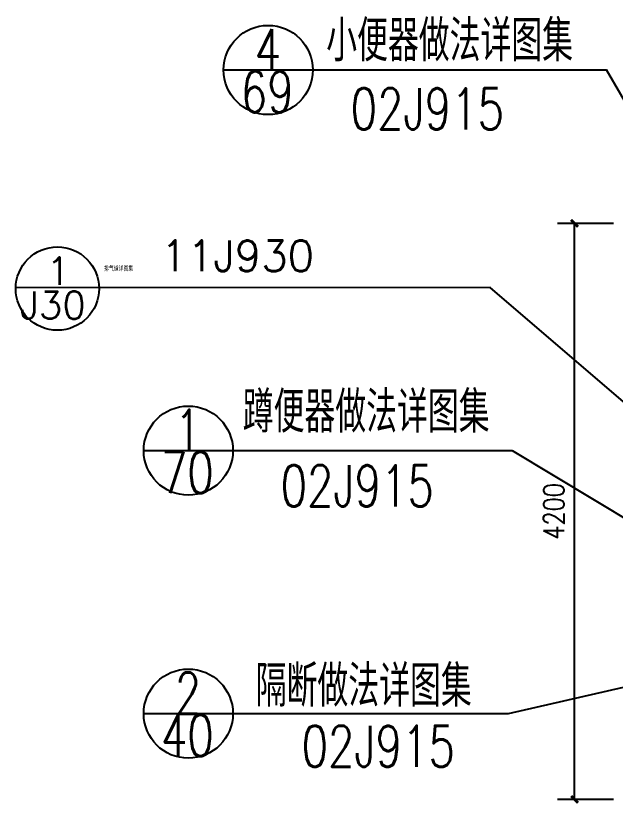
# Model space of a CAD drawing. Header units: millimetres. Extents: x 591771 to 1936534, y -622016 to 355666.
# Drawn here: x 721031 to 729774, y 125499 to 136995 of the extents above; entities that cross this region are included whole.
import ezdxf

# ---------------------------------------------------------------- set-up
doc = ezdxf.new("R2010")
doc.units = ezdxf.units.MM
doc.header["$LTSCALE"] = 80
for name, color, linetype in [('\\M+5BDA8-\\M+5B3DF\\M+5B4E7', 3, 'Continuous'), ('\\M+5BDA8-\\M+5D2FD\\M+5B3F6', 3, 'Continuous'), ('\\M+5C1A2\\M+5C3E6\\M+5CFDF\\M+5CCF51', 7, 'Continuous'), ('WINDOW_TEXT', 7, 'Continuous')]:
    doc.layers.add(name, color=color, linetype=linetype)
doc.styles.add('DIM_FONT', font='SIMPLEX.shx', dxfattribs={"width": 0.8})
doc.styles.add('HZTXT', font='txt', dxfattribs={"height": 60, "bigfont": 'HZTXT'})
doc.styles.get("Standard").update_dxf_attribs({"font": 'txt.shx', "height": 100, "bigfont": 'gbcbig.shx'})
doc.dimstyles.new('DIMN50', dxfattribs={"dimscale": 0.5, "dimtxt": 300, "dimasz": 100, "dimexe": 250, "dimexo": 300, "dimgap": 150, "dimtad": 1, "dimdec": 0, "dimzin": 0, "dimdsep": 46, "dimtxsty": 'DIM_FONT', "dimblk": 'ARCHTICK', "dimcen": 0.09, "dimclrt": 7, "dimazin": 2, "dimtfac": 1, "dimtdec": 0, "dimtix": 1, "dimtmove": 2, "dimatfit": 3, "dimldrblk": 'ARCHTICK', "dimfxl": 0, "dimtolj": 1, "dimtzin": 0, "dimarcsym": 0})

# ---------------------------------------------------------------- blocks, each defined once
blk = doc.blocks.new('_ArchTick')
at = {"color": 0, "linetype": 'ByBlock', "const_width": 0.4}
blk.add_lwpolyline([(-0.5, -0.5), (0.5, 0.5)], dxfattribs=at)
blk = doc.blocks.new('*D889')
at = {"layer": '\\M+5BDA8-\\M+5B3DF\\M+5B4E7', "color": 0, "lineweight": -2, "transparency": 16777216}
for p, q in [((747868, 129727.8), (747458.2, 129727.8)), ((747583.2, 125527.8), (747583.2, 129727.8)), ((747868, 125527.8), (747458.2, 125527.8))]:
    blk.add_line(p, q, dxfattribs=at)
at = {"layer": 'Defpoints', "color": 0, "transparency": 16777216}
for p in [(747583.2, 129727.8), (748018, 129727.8), (748018, 125527.8)]:
    blk.add_point(p, dxfattribs=at)
at = {"layer": '\\M+5BDA8-\\M+5B3DF\\M+5B4E7', "color": 0, "lineweight": -2, "transparency": 16777216, "xscale": 50, "yscale": 50, "zscale": 50}
for p, rotation in [((747583.2, 129727.8), 90), ((747583.2, 125527.8), 270)]:
    blk.add_blockref('_ArchTick', p, dxfattribs=dict(at, rotation=rotation))
at = {"layer": '\\M+5BDA8-\\M+5B3DF\\M+5B4E7', "color": 7, "transparency": 16777216, "insert": (747433.2, 127627.8), "char_height": 150, "attachment_point": 5, "rotation": 90, "style": 'DIM_FONT'}
blk.add_mtext('\\A1;4200', dxfattribs=at)
blk = doc.blocks.new('wed')
at = {"layer": '\\M+5BDA8-\\M+5D2FD\\M+5B3F6'}
for p, q in [((745024.4, 130845.9, 0), (747816.8, 130845.9, 0)), ((748781, 129181, 0), (747816.8, 130845.9, 0)), ((744441.9, 128070.9, 0), (747127.8, 128070.9, 0)), ((747127.8, 128070.9, 0), (748969.8, 126961.8, 0)), ((747102.3, 126153.5, 0), (748732.7, 126527.7, 0)), ((744441.9, 126153.5, 0), (747102.3, 126153.5, 0))]:
    blk.add_line(p, q, dxfattribs=at)
for centre in [(745349.6, 130845.9, 0), (744767.1, 128070.9, 0), (744767.1, 126153.5, 0)]:
    blk.add_circle(centre, 325.2, dxfattribs=at)
at = {"layer": 'WINDOW_TEXT', "style": 'HZTXT', "width": 0.75}
for s, p in [('小便器做法详图集', (745772.5, 130908.8, 0)), ('4', (745250.5, 130844.5, 0)), ('69', (745149.7, 130536.2, 0)), ('02J915', (745950.8, 130413.1, 0)), ('蹲便器做法详图集', (745164, 128202.5, 0)), ('1', (744668, 128069.6, 0)), ('70', (744567.2, 127761.3, 0)), ('02J915', (745439.5, 127664, 0)), ('隔断做法详图集', (745258.5, 126204.7, 0)), ('2', (744668, 126152.2, 0)), ('40', (744567.2, 125843.9, 0)), ('02J915', (745592.9, 125765.5, 0))]:
    blk.add_text(s, height=300, dxfattribs=at).set_placement(p)
at = {"layer": '\\M+5BDA8-\\M+5B3DF\\M+5B4E7'}
dim = blk.add_aligned_dim(p1=(748018, 125527.8), p2=(748018, 129727.8), distance=434.8, dimstyle='DIMN50', dxfattribs=at)
dim.commit()
dim.dimension.update_dxf_attribs({"geometry": '*D889', "text_midpoint": (747433.2, 127627.8)})

msp = doc.modelspace()

# ---------------------------------------------------------------- linework, layer by layer
at = {"layer": '\\M+5BDA8-\\M+5D2FD\\M+5B3F6'}
for p, q in [((727947.8, 133031.7, 0), (721031.4, 133028.4)), ((735692.2, 126390.4, 0), (727947.8, 133031.7, 0))]:
    msp.add_line(p, q, dxfattribs=at)
msp.add_circle((721638.9, 133018), 607.6, dxfattribs=at)

# ---------------------------------------------------------------- block references
at = {"layer": '\\M+5C1A2\\M+5C3E6\\M+5CFDF\\M+5CCF51', "xscale": 2, "yscale": 2, "zscale": 2}
msp.add_blockref('wed', (-765986.2, -125486.7), dxfattribs=at)

# ---------------------------------------------------------------- texts
at = {"layer": '\\M+5BDA8-\\M+5D2FD\\M+5B3F6', "color": 7}
for s, height, p in [('11J930', 450, (723145.7, 133270.8, 0)), ('1', 400, (721478.8, 133073.8, 0)), ('\\M+5C5C5\\M+5C6F8\\M+5B5C0\\M+5CFEA\\M+5CDBC\\M+5BCAF', 70.522, (722319.6, 133270.8, 0)), ('J30', 400, (721093.1, 132576.8, 0))]:
    msp.add_text(s, height=height, dxfattribs=at).set_placement(p)

doc.saveas('drawing.dxf')
